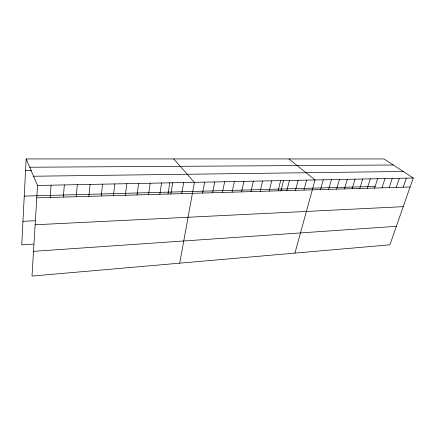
<?xml version="1.0" encoding="UTF-8"?>
<svg xmlns="http://www.w3.org/2000/svg" width="435" height="435" viewBox="0 0 435 435"><rect width="100%" height="100%" fill="white"/><g stroke="black" fill="none" stroke-linecap="round" stroke-linejoin="round"><path stroke-width="0.65" d="M26.154 158.933L37.535 185.457L32 276.067L389.896 244.818L413.25 178.013L384.007 158.949L26.154 158.933L21.75 244.856L33.598 244.1M50.194 197.474L51.069 185.19M63.341 197.088L64.336 184.929M76.228 196.712L77.332 184.668M88.865 196.348L90.078 184.418M101.263 195.984L102.573 184.168M113.415 195.63L114.829 183.929M125.345 195.282L126.851 183.69M137.047 194.945L138.645 183.456M148.531 194.608L150.216 183.227M159.808 194.282L161.575 182.999M167.981 194.043L169.824 182.738M170.873 193.961L172.722 182.782M181.743 193.646L183.668 182.564M179.709 263.17L194.412 182.352L173.701 158.938M202.59 193.037L204.662 182.145M212.595 192.749L214.732 181.95M222.432 192.46L224.629 181.748M232.1 192.178L234.356 181.558M241.604 191.9L243.926 181.368M250.957 191.628L253.333 181.183M260.157 191.362L262.582 180.998M269.2 191.101L271.685 180.819M278.101 190.84L280.635 180.639M280.956 190.916L283.604 180.34M286.861 190.584L289.444 180.465M295.485 190.334L298.111 180.297M303.967 190.09L306.637 180.128M294.952 253.105L315.032 179.959L288.96 158.944M320.541 189.606L323.297 179.796M328.637 189.372L331.432 179.633M336.608 189.138L339.441 179.476M344.46 188.91L347.331 179.318M352.192 188.687L355.096 179.166M359.81 188.464L362.752 179.013M367.314 188.246L370.288 178.867M374.524 188.35L377.759 178.323M381.995 187.817L385.029 178.573M389.178 187.61L392.239 178.426M396.252 187.403L399.346 178.29M403.229 187.202L406.344 178.149M33.511 251.338L396.361 226.32M35.132 224.77L403.229 206.668M22.957 221.312L35.023 220.757M36.779 197.86L410.107 187.001M24.246 196.098L375.139 186.441M37.535 185.457L413.25 178.013M33.577 176.235L403.229 171.477M25.551 170.64L31.483 170.591M29.71 167.23L393.289 165.001"/></g></svg>
